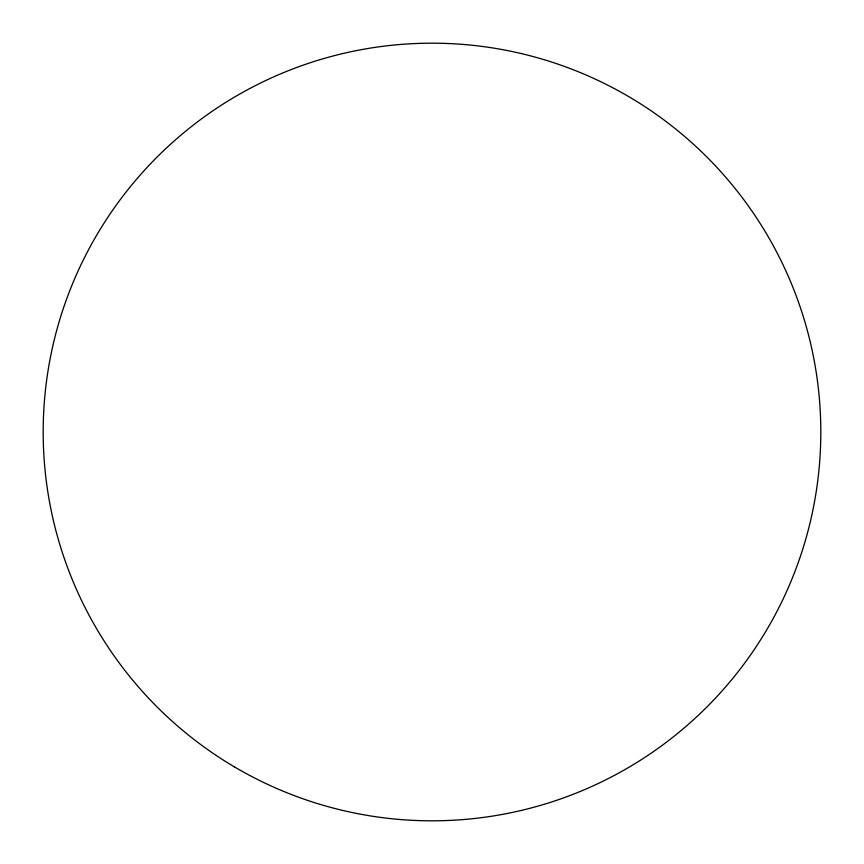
<?xml version="1.0" encoding="UTF-8"?>
<svg xmlns="http://www.w3.org/2000/svg" width="864" height="864" viewBox="0 0 864 864"><rect width="100%" height="100%" fill="white"/><g stroke="black" fill="none" stroke-linecap="round" stroke-linejoin="round"><path stroke-width="1.3" d="M234.641 767.005A388.811 388.811 0 0 0 820.8 435.413A388.811 388.811 0 0 0 240.559 93.582A388.811 388.811 0 0 0 234.641 767.005"/></g></svg>
